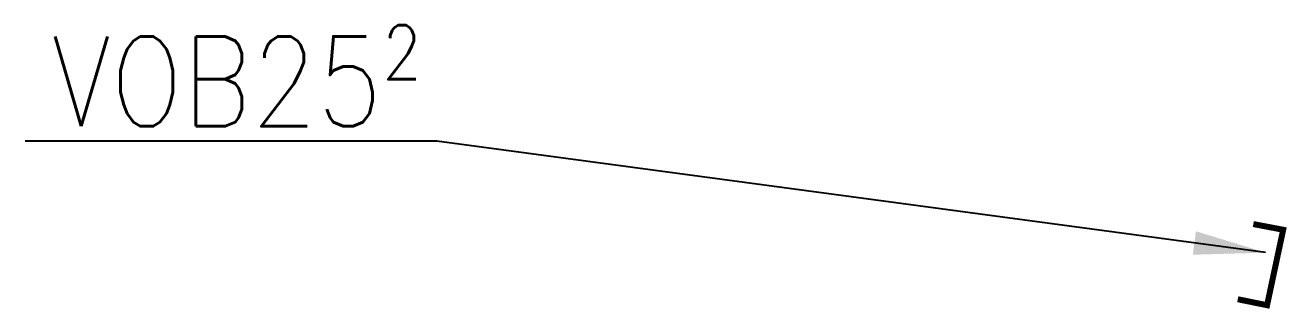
# Model space of a CAD drawing. Header units: millimetres. Extents: x 124011 to 124975, y 124999 to 125953.
# Drawn here: x 124599.66 to 124620.71, y 125197.01 to 125201.74 of the extents above; entities that cross this region are included whole.
import ezdxf

# ---------------------------------------------------------------- set-up
doc = ezdxf.new("R2010")
doc.units = ezdxf.units.MM
doc.layers.add('P_100', color=32, linetype='CONTINUOUS')
doc.styles.get("Standard").update_dxf_attribs({"font": 'romans.shx', "width": 0.85})
doc.linetypes.add('P_IMP', pattern='A,5,-0.3,["||",Standard,S=1,R=0,X=0.35,Y=-0.5],-1.75', length=7.05)
doc.dimstyles.get("Standard").update_dxf_attribs({"dimtxt": 1.5, "dimasz": 1.2, "dimexe": 0.625, "dimexo": 0.625, "dimgap": 0.25, "dimtad": 1, "dimdec": 1, "dimzin": 0, "dimdsep": 46, "dimtxsty": 'Standard', "dimcen": -0.5, "dimadec": 0, "dimazin": 0, "dimtfac": 1, "dimtdec": 1, "dimtmove": 0, "dimatfit": 3, "dimfxl": 0, "dimtolj": 1, "dimtzin": 0, "dimarcsym": 0})

msp = doc.modelspace()

# ---------------------------------------------------------------- linework, layer by layer
at = {"layer": 'P_100', "linetype": 'P_IMP', "ltscale": 0.5, "const_width": 0.1}
msp.add_lwpolyline([(124619.897, 125197.171), (124620.386, 125197.071), (124620.655, 125198.33), (124620.157, 125198.425)], dxfattribs=at)

# ---------------------------------------------------------------- texts
at = {"layer": 'P_100', "linetype": 'Continuous', "ltscale": 0.5, "insert": (124606.277, 125200.056), "char_height": 1.5, "attachment_point": 9}
msp.add_mtext('\\A1;VOB25²', dxfattribs=at)

# ---------------------------------------------------------------- leaders
at = {"layer": 'P_100', "linetype": 'Continuous', "ltscale": 0.5, "annotation_type": 0, "has_hookline": 1, "hookline_direction": 1, "text_width": 6.618}
msp.add_leader([(124620.362, 125197.949), (124606.527, 125199.806)], dimstyle='Standard', dxfattribs=at)

doc.saveas('drawing.dxf')
